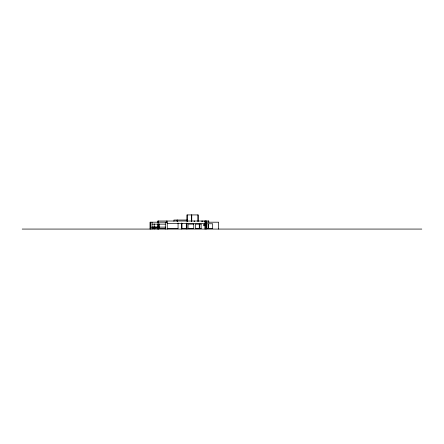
<?xml version="1.0" encoding="UTF-8"?>
<svg xmlns="http://www.w3.org/2000/svg" width="444" height="444" viewBox="0 0 444 444"><rect width="100%" height="100%" fill="white"/><g stroke="black" fill="none" stroke-linecap="round" stroke-linejoin="round"><path stroke-width="0.67" d="M187.29 220.035L173.937 220.035L173.937 221.328M167.061 223.376L204.917 223.376M152.037 224.159L165.296 224.159M151.654 227.106L165.612 227.106M152.037 227.206L156.554 227.206L152.037 227.3M152.037 228.677L156.554 228.677M158.025 228.677L158.419 228.677M165.29 228.677L159.596 228.677L159.596 223.943M167.255 228.677L178.061 228.677L178.061 222.982M187.978 228.677L193.479 228.677M195.221 228.677L201.182 228.677M22.2 229.071L421.8 229.071M218.614 229.071L218.614 222.194L204.917 222.194L204.917 229.071M208.797 222.394L208.797 221.018L157.892 221.018L157.892 222.361M208.403 221.018L208.403 221.412M208.353 228.677L208.353 223.765L212.676 223.765L212.676 228.677L206.488 228.677L206.488 223.765L208.058 223.765L208.058 228.677M208.158 221.018L208.158 221.412M206.488 221.018L206.488 221.412M206.244 221.018L206.244 221.412M206.288 222.194L206.288 229.071M205.85 221.018L205.85 221.412M205.356 221.018L205.356 221.412M205.311 221.018L205.311 221.412M205.311 222.194L205.311 229.071M204.967 221.018L204.967 221.412M204.673 221.018L204.673 221.412M202.902 221.018L202.902 221.412M202.508 221.018L202.508 221.412M201.432 221.018L201.432 221.412M198.385 221.412L198.385 214.929L186.896 214.929L186.896 221.367M197.796 214.929L197.796 221.534M194.555 221.018L194.555 221.412M194.161 221.018L194.161 221.412M191.758 214.929L191.758 221.118M191.525 214.929L191.525 221.661M187.29 214.929L187.29 221.661M186.896 223.032L186.896 229.071M186.308 223.265L186.308 228.677L181.984 228.677L181.984 223.265M181.396 223.032L181.396 229.071M177.472 220.035L177.472 221.367M177.078 220.035L177.078 221.328M167.255 229.071L167.255 222.194L150.072 222.194L150.072 229.071M167.061 221.018L167.061 222.194M166.667 221.018L166.667 222.394M165.296 222.194L165.296 229.071M158.419 221.018L158.419 222.394M158.419 223.704L158.419 229.071M158.025 221.018L158.025 222.294M158.025 224.209L158.025 229.071M157.892 223.704L157.892 229.071M154.196 223.887L154.196 229.071M152.037 222.194L152.037 229.071M150.272 222.194L150.272 229.071M193.751 224.131L188.056 224.131L188.056 228.449L193.751 228.449L193.751 224.131M199.267 224.159L195.343 224.159L195.343 228.449L199.267 228.449L199.267 224.159M201.115 224.131L199.545 224.131L199.545 228.449L201.115 228.449L201.115 224.131M204.801 224.359L203.618 224.359L203.618 225.73L204.801 225.73L204.801 224.359"/></g></svg>
